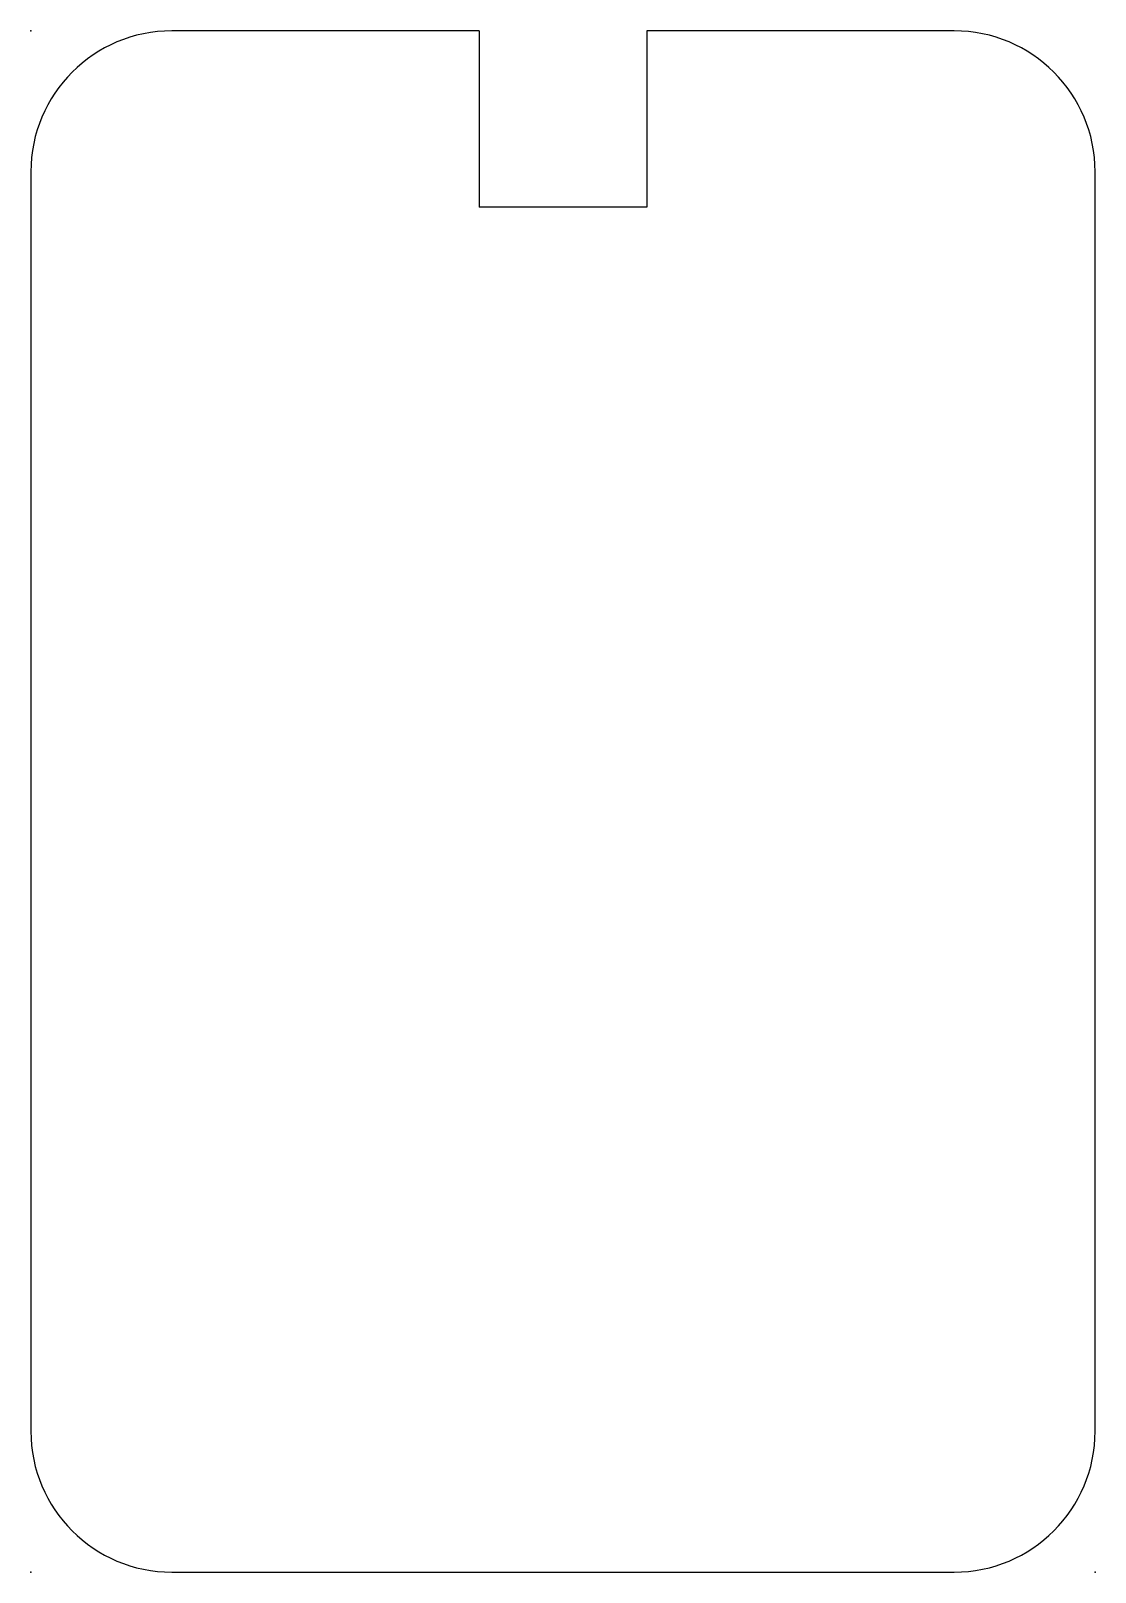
# Model space of a CAD drawing. Header units: centimetres. Extents: x 0 to 6.04, y 0 to 8.74.
import ezdxf

# ---------------------------------------------------------------- set-up
doc = ezdxf.new("R2010")
doc.units = ezdxf.units.CM
doc.header["$MEASUREMENT"] = 0
doc.layers.add('b_card v3_Sketch1', color=7, linetype='Continuous')

msp = doc.modelspace()

# ---------------------------------------------------------------- linework, layer by layer
at = {"layer": 'b_card v3_Sketch1'}
for p, q in [((2.5425, 8.739), (0.8, 8.739)), ((2.5425, 8.739), (2.5425, 7.739)), ((5.235, 8.739), (3.4925, 8.739)), ((3.4925, 8.739), (3.4925, 7.739)), ((0, 7.939), (0, 0.8)), ((6.035, 0.8), (6.035, 7.939)), ((3.4925, 7.739), (2.5425, 7.739)), ((0.8, 0), (5.235, 0))]:
    msp.add_line(p, q, dxfattribs=at)
for centre, start, end in [((0.8, 7.939), 90, 180), ((5.235, 7.939), 0, 90), ((0.8, 0.8), 180, 270), ((5.235, 0.8), 270, 0)]:
    msp.add_arc(centre, 0.8, start, end, dxfattribs=at)
for p in [(0, 8.739), (0, 0), (0, 0), (6.035, 0)]:
    msp.add_point(p, dxfattribs=at)

doc.saveas('drawing.dxf')
